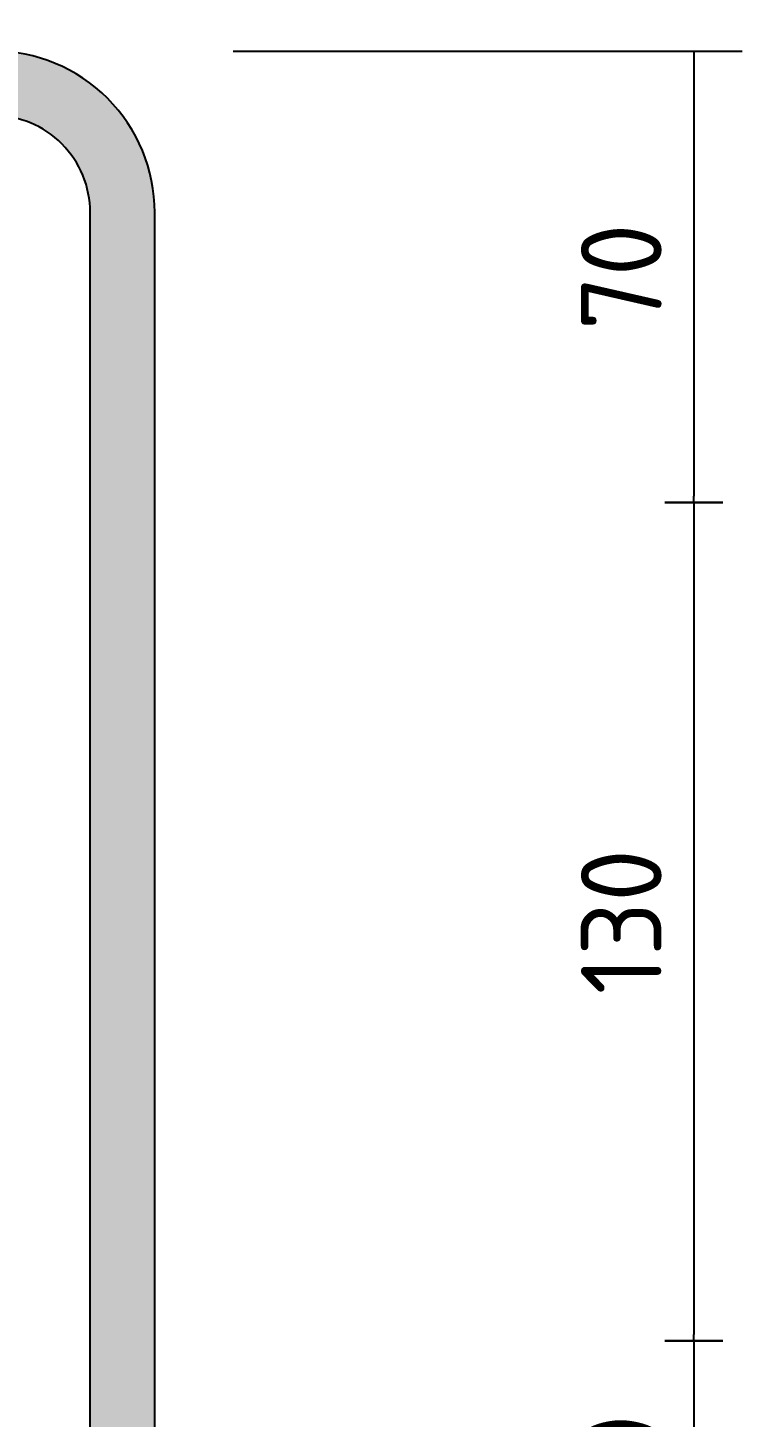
# Model space of a CAD drawing. Header units: millimetres. Extents: x 0 to 420, y 0 to 297.
# Drawn here: x 278.91 to 301.06, y 220.36 to 263.45 of the extents above; entities that cross this region are included whole.
import ezdxf

# ---------------------------------------------------------------- set-up
doc = ezdxf.new("R2010")
doc.units = ezdxf.units.MM
doc.header["$MEASUREMENT"] = 0
doc.layers.get('DEFPOINTS').update_dxf_attribs({"true_color": 0x165788})
doc.layers.add('BLUE', color=7, linetype='Continuous', true_color=0x165788)
doc.layers.add('T25', color=1, linetype='Continuous')
doc.styles.add('iso', font='iso3098b.shx')
doc.dimstyles.new('signsdim', dxfattribs={"dimtxt": 2.5, "dimasz": 0.2, "dimexe": 1.5, "dimexo": 2, "dimgap": 1, "dimtad": 1, "dimlfac": 5, "dimrnd": 1, "dimtxsty": 'iso', "dimblk": 'sgndim', "dimcen": 2.5, "dimse2": 1, "dimadec": 0, "dimazin": 0, "dimtfac": 1, "dimtix": 1, "dimtmove": 0, "dimatfit": 3, "dimfxl": 1, "dimarcsym": 0})

# ---------------------------------------------------------------- blocks, each defined once
blk = doc.blocks.new('sgndim')
for p, q in [((0, 4.5), (0, -4.5)), ((0, 0), (-1, 0))]:
    blk.add_line(p, q)
blk = doc.blocks.new('*D34')
at = {"layer": 'DEFPOINTS', "color": 0, "transparency": 16777216}
for p in [(222.842, 275.728), (222.842, 262.728), (282.842, 262.728)]:
    blk.add_point(p, dxfattribs=at)
at = {"layer": 'T25', "color": 0, "lineweight": -2, "transparency": 16777216}
for p, q in [((222.842, 264.728), (222.842, 277.228)), ((282.842, 264.728), (282.842, 277.228)), ((282.642, 275.728), (223.042, 275.728))]:
    blk.add_line(p, q, dxfattribs=at)
at = {"layer": 'T25', "color": 0, "lineweight": -2, "transparency": 16777216, "xscale": 0.2, "yscale": 0.2, "zscale": 0.2, "rotation": 180}
blk.add_blockref('sgndim', (222.842, 275.728), dxfattribs=at)
at = {"layer": 'T25', "color": 0, "lineweight": -2, "transparency": 16777216, "xscale": 0.2, "yscale": 0.2, "zscale": 0.2}
blk.add_blockref('sgndim', (282.842, 275.728), dxfattribs=at)
at = {"layer": 'T25', "color": 0, "transparency": 16777216, "insert": (252.842, 277.978), "char_height": 2.5, "attachment_point": 5, "style": 'iso'}
blk.add_mtext('300', dxfattribs=at)
blk = doc.blocks.new('*D37')
at = {"layer": 'DEFPOINTS', "color": 0, "transparency": 16777216}
for p in [(282.842, 222.728), (282.842, 214.728), (299.56, 214.728)]:
    blk.add_point(p, dxfattribs=at)
at = {"layer": 'T25', "color": 0, "lineweight": -2, "transparency": 16777216}
blk.add_line((299.56, 222.528), (299.56, 214.928), dxfattribs=at)
at = {"layer": 'T25', "color": 0, "lineweight": -2, "transparency": 16777216, "xscale": 0.2, "yscale": 0.2, "zscale": 0.2}
for p, rotation in [((299.56, 222.728), 90), ((299.56, 214.728), 270)]:
    blk.add_blockref('sgndim', p, dxfattribs=dict(at, rotation=rotation))
at = {"layer": 'T25', "color": 0, "transparency": 16777216, "insert": (297.31, 218.728), "char_height": 2.5, "attachment_point": 5, "rotation": 90, "style": 'iso'}
blk.add_mtext('40', dxfattribs=at)
blk = doc.blocks.new('*D38')
at = {"layer": 'DEFPOINTS', "color": 0, "transparency": 16777216}
for p in [(282.842, 248.728), (282.842, 222.728), (299.56, 222.728)]:
    blk.add_point(p, dxfattribs=at)
at = {"layer": 'T25', "color": 0, "lineweight": -2, "transparency": 16777216}
blk.add_line((299.56, 248.528), (299.56, 222.928), dxfattribs=at)
at = {"layer": 'T25', "color": 0, "lineweight": -2, "transparency": 16777216, "xscale": 0.2, "yscale": 0.2, "zscale": 0.2}
for p, rotation in [((299.56, 248.728), 90), ((299.56, 222.728), 270)]:
    blk.add_blockref('sgndim', p, dxfattribs=dict(at, rotation=rotation))
at = {"layer": 'T25', "color": 0, "transparency": 16777216, "insert": (297.31, 235.728), "char_height": 2.5, "attachment_point": 5, "rotation": 90, "style": 'iso'}
blk.add_mtext('130', dxfattribs=at)
blk = doc.blocks.new('*D39')
at = {"layer": 'DEFPOINTS', "color": 0, "transparency": 16777216}
for p in [(283.276, 262.728), (286.558, 248.728), (299.56, 248.728)]:
    blk.add_point(p, dxfattribs=at)
at = {"layer": 'T25', "color": 0, "lineweight": -2, "transparency": 16777216}
for p, q in [((285.276, 262.728), (301.06, 262.728)), ((299.56, 262.528), (299.56, 248.928))]:
    blk.add_line(p, q, dxfattribs=at)
at = {"layer": 'T25', "color": 0, "lineweight": -2, "transparency": 16777216, "xscale": 0.2, "yscale": 0.2, "zscale": 0.2}
for p, rotation in [((299.56, 262.728), 90), ((299.56, 248.728), 270)]:
    blk.add_blockref('sgndim', p, dxfattribs=dict(at, rotation=rotation))
at = {"layer": 'T25', "color": 0, "transparency": 16777216, "insert": (297.31, 255.728), "char_height": 2.5, "attachment_point": 5, "rotation": 90, "style": 'iso'}
blk.add_mtext('70', dxfattribs=at)

msp = doc.modelspace()

# ---------------------------------------------------------------- hatches: boundary and pattern name
at = {"layer": 'BLUE'}
h = msp.add_hatch(color=256, dxfattribs=at)
edge = h.paths.add_edge_path(flags=16)
edge.add_line((280.8425, 177.7275), (280.8425, 257.7275))
edge.add_arc((277.8425, 257.7275), 3, 360, 450)
edge.add_line((277.8425, 260.7275), (227.8425, 260.7275))
edge.add_arc((227.8425, 257.7275), 3, 450, 540)
edge.add_line((224.8425, 257.7275), (224.8425, 177.7275))
edge.add_arc((227.8425, 177.7275), 3, 540, 630)
edge.add_line((227.8425, 174.7275), (277.8425, 174.7275))
edge.add_arc((277.8425, 177.7275), 3, 270, 360)
edge = h.paths.add_edge_path()
edge.add_line((282.8425, 177.7275), (282.8425, 257.7275))
edge.add_arc((277.8425, 257.7275), 5, 360, 450)
edge.add_line((277.8425, 262.7275), (227.8425, 262.7275))
edge.add_arc((227.8425, 257.7275), 5, 450, 540)
edge.add_line((222.8425, 257.7275), (222.8425, 177.7275))
edge.add_arc((227.8425, 177.7275), 5, 540, 630)
edge.add_line((227.8425, 172.7275), (277.8425, 172.7275))
edge.add_arc((277.8425, 177.7275), 5, 270, 360)

# ---------------------------------------------------------------- linework, layer by layer
for points in [[(282.8425, 177.7275), (282.8425, 257.7275, 0.4142136), (277.8425, 262.7275), (227.8425, 262.7275, 0.4142136), (222.8425, 257.7275), (222.8425, 177.7275, 0.4142136), (227.8425, 172.7275), (277.8425, 172.7275, 0.4142136)], [(280.8425, 177.7275), (280.8425, 257.7275, 0.4142136), (277.8425, 260.7275), (227.8425, 260.7275, 0.4142136), (224.8425, 257.7275), (224.8425, 177.7275, 0.4142136), (227.8425, 174.7275), (277.8425, 174.7275, 0.4142136)]]:
    msp.add_lwpolyline(points, format="xyb", close=True, dxfattribs=at)

# ---------------------------------------------------------------- dimensions: what is measured, and where the dimension line sits
at = {"layer": 'T25'}
for base, p1, p2, angle, override, picture, middle in [((222.8425, 275.7275), (282.8425, 262.7275), (222.8425, 262.7275), 180, {"dimse2": 0}, '*D34', (252.8425, 277.9775)), ((299.5604, 222.7275), (282.8425, 248.7275), (282.8425, 222.7275), 90, {"dimse1": 1}, '*D38', (297.3104, 235.7275)), ((299.5604, 214.7275), (282.8425, 222.7275), (282.8425, 214.7275), 90, {"dimse1": 1}, '*D37', (297.3104, 218.7275))]:
    dim = msp.add_linear_dim(base=base, p1=p1, p2=p2, angle=angle, dimstyle='signsdim', override=override, dxfattribs=at)
    dim.commit()
    dim.dimension.update_dxf_attribs({"geometry": picture, "text_midpoint": middle})
dim = msp.add_linear_dim(base=(299.5604, 248.7275), p1=(283.2755, 262.7275), p2=(286.5576, 248.7275), angle=90, dimstyle='signsdim', dxfattribs=at)
dim.commit()
dim.dimension.update_dxf_attribs({"geometry": '*D39', "text_midpoint": (297.3104, 255.7275)})

doc.saveas('drawing.dxf')
